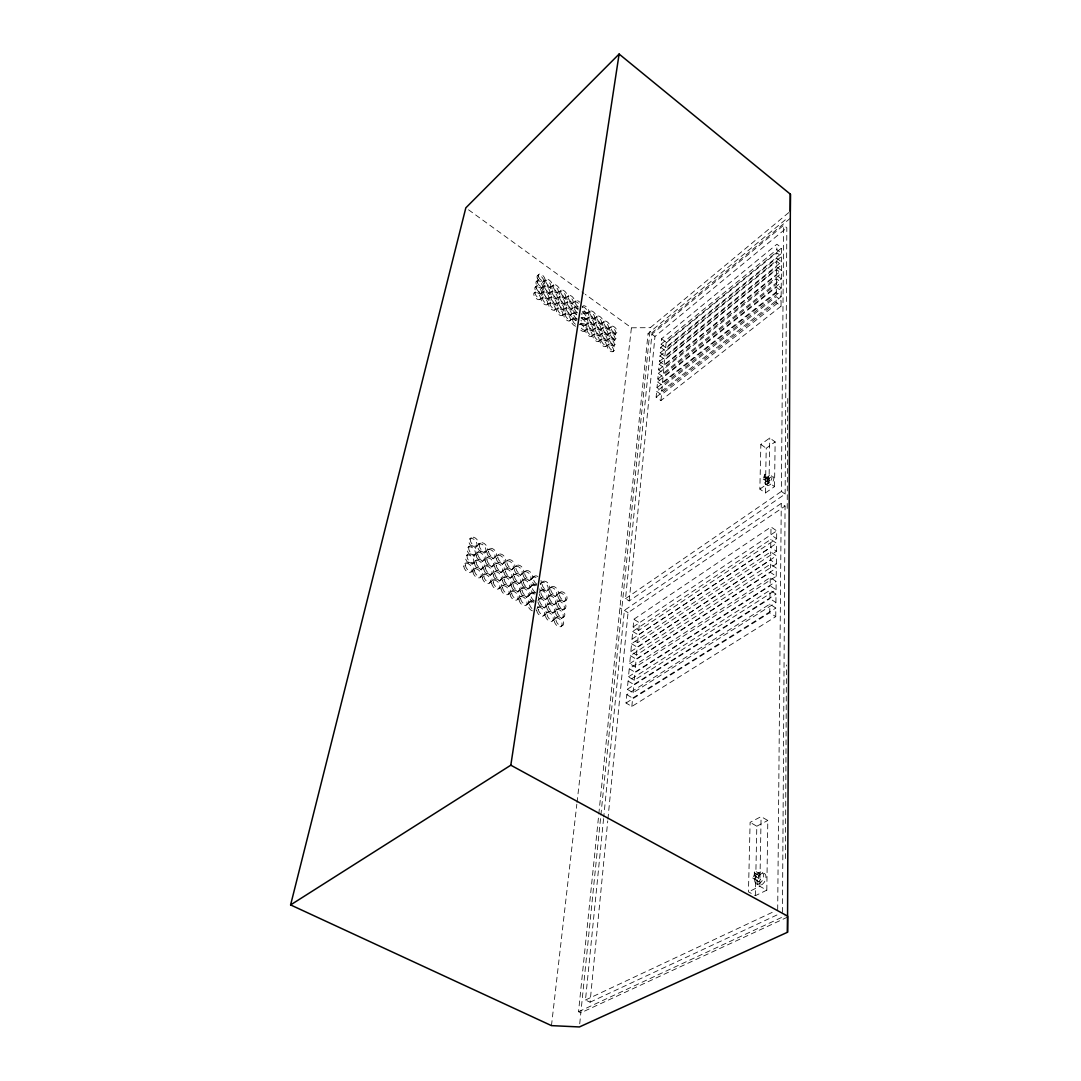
<?xml version="1.0" encoding="UTF-8"?>
<svg xmlns="http://www.w3.org/2000/svg" width="1081" height="1081" viewBox="0 0 1081 1081"><rect width="100%" height="100%" fill="white"/><g stroke="black" fill="none" stroke-linecap="round" stroke-linejoin="round"><path stroke-width="0.75" stroke-dasharray="5 3.75" d="M782.468 912.405L785.063 506.043L781.266 503.395L624.359 610.373L603.739 816.939M785.13 494.085L786.833 227.78L783.698 225.253L651.924 334.218L625.534 598.658L629.196 600.955L785.13 494.085L781.374 491.436L783.698 225.253M785.455 858.571L786.428 664.991M787.211 508.448L787.779 397.281M777.698 909.797L781.266 503.395M775.753 616.656L775.847 608.062L769.875 604.13L626.804 694.651L626.021 703.015L631.858 706.461L775.753 616.656L769.74 612.724L769.875 604.13M775.915 602.549L776.009 594.104L770.077 590.172L628.075 681.057L627.304 689.286L633.101 692.745L775.915 602.549L769.956 598.617L770.077 590.172M776.063 589.767L776.158 581.443L770.267 577.511L629.237 668.707L628.466 676.828L634.223 680.287L776.063 589.767L770.145 585.834L770.267 577.511M776.212 576.281L776.307 568.079L770.469 564.147L630.453 655.667L629.71 663.666L635.412 667.126L776.212 576.281L770.348 572.349L770.469 564.147M776.347 563.917L776.442 555.837L770.658 551.918L631.574 643.708L630.831 651.6L636.506 655.059L776.347 563.917L770.537 559.985L770.658 551.918M776.496 551.256L776.59 543.311L770.834 539.378L632.723 631.439L631.993 639.222L637.628 642.682L776.496 551.256L770.726 547.337L770.834 539.378M776.644 538.703L776.726 530.866L771.023 526.947L633.871 619.264L633.142 626.939L638.736 630.399L776.644 538.703L770.902 534.784L771.023 526.947M781.036 306.22L781.104 300.423L776.199 296.626L656.667 391.363L656.126 397.146L660.95 400.551L781.036 306.22L776.117 302.41L776.199 296.626M781.131 296.721L781.198 291.005L776.334 287.222L657.545 381.944L657.005 387.647L661.802 391.052L781.131 296.721L776.253 292.924L776.334 287.222M781.225 288.073L781.279 282.438L776.442 278.655L658.343 373.364L657.816 379.012L662.572 382.404L781.225 288.073L776.374 284.289L776.442 278.655M781.32 278.939L781.374 273.371L776.577 269.601L659.18 364.283L658.667 369.864L663.383 373.242L781.32 278.939L776.496 275.155L776.577 269.601M781.401 270.547L781.455 265.048L776.685 261.278L659.951 355.933L659.437 361.446L664.139 364.824L781.401 270.547L776.604 266.764L776.685 261.278M781.495 261.913L781.549 256.494L776.807 252.724L660.748 347.352L660.248 352.798L664.91 356.176L781.495 261.913L776.726 258.156L776.807 252.724M781.577 253.346L781.631 247.981L776.915 244.225L661.545 338.812L661.045 344.204L665.68 347.569L781.577 253.346L776.847 249.589L776.915 244.225M766.807 890.163L767.807 820.493L761.092 816.628L750.106 822.371L748.471 891.866L755.416 895.663L766.807 890.163L759.848 886.339L748.471 891.866M774.55 486.599L775.131 441.886L769.753 438.008L760.862 444.413L759.862 489.085L765.389 492.95L774.55 486.599L769.01 482.707L769.753 438.008M759.848 886.339L761.092 816.628M766.861 481.815L768.429 476.802L764.767 474.221L763.186 479.221L768.064 482.302L769.591 480.221L764.713 477.14L764.767 474.221M769.591 480.221L768.388 479.721L768.429 476.802M765.389 492.95L766.226 448.264L775.131 441.886M759.267 873.421L758.713 878.218L757.281 880.515L758.767 881.88L760.659 879.353L754.579 875.434L754.673 870.867L759.267 873.421L759.186 877.988M758.767 881.88L752.673 877.975L754.106 875.664L754.673 870.867M755.416 895.663L756.808 826.208L750.106 822.371M660.95 400.551L661.464 394.754L781.104 300.423M661.802 391.052L662.302 385.336L781.198 291.005M662.572 382.404L663.072 376.756L781.279 282.438M663.383 373.242L663.883 367.662L781.374 273.371M664.139 364.824L664.626 359.311L781.455 265.048M664.91 356.176L665.396 350.73L781.549 256.494M665.68 347.569L666.166 342.177L781.631 247.981M631.858 706.461L632.615 698.096L775.847 608.062M633.101 692.745L633.844 684.503L776.009 594.104M634.223 680.287L634.966 672.166L776.158 581.443M635.412 667.126L636.141 659.126L776.307 568.079M636.506 655.059L637.222 647.168L776.442 555.837M637.628 642.682L638.331 634.898L776.59 543.311M638.736 630.399L639.425 622.724L633.871 619.264M603.576 818.628L585.483 1000.006L590.064 1002.195L607.752 820.871M607.914 819.182L628.047 612.67L785.063 506.043M629.196 600.955L654.978 336.448L786.833 227.78M579.727 1023.815L600.712 816.804M600.887 815.128L650.303 327.678L790.279 211.322M787.563 917.107L580.848 1012.816L578.538 1011.735L598.644 815.696M598.806 814.02L648.06 333.61L787.4 218.105M551.472 1025.626L576.835 804.196M577.024 802.521L631.426 327.8L585.267 294.37M763.186 479.221L764.389 479.707L765.916 477.626M754.146 879.326L756.051 876.799L754.579 875.434M537.284 275.804L538.595 274.588M536.19 281.614L537.514 280.398M535.122 287.303L536.46 286.087M543.378 281.722L544.702 280.519M544.54 281.019L545.864 279.817M534.041 293.127L535.365 291.911M541.878 287.951A4.297 2.311 48.2 0 0 539.73 281.938A4.297 2.311 48.2 0 0 536.149 283.871A4.297 2.311 48.2 0 0 541.878 287.951L543.648 286.343M543.486 286.83L545.256 285.222M540.838 293.667A4.31 2.324 48.2 0 0 538.689 287.614A4.31 2.324 48.2 0 0 535.081 289.573A4.31 2.324 48.2 0 0 540.838 293.667L542.608 292.059M542.446 292.532L544.229 290.924M550.175 287.33A4.256 2.27 48.3 0 0 548.04 281.344A4.256 2.27 48.3 0 0 544.513 283.263A4.256 2.27 48.3 0 0 550.175 287.33L551.499 286.127A4.27 2.27 48.3 0 0 549.364 280.141A4.27 2.27 48.3 0 0 545.837 282.06A4.27 2.27 48.3 0 0 551.499 286.127M552.418 285.979L553.742 284.776M539.77 299.518A4.324 2.338 48.3 0 0 537.608 293.424A4.324 2.338 48.3 0 0 533.987 295.424A4.324 2.338 48.3 0 0 539.77 299.518L541.108 298.302A4.324 2.338 48.3 0 0 538.946 292.208A4.324 2.338 48.3 0 0 535.325 294.208A4.324 2.338 48.3 0 0 541.108 298.302M541.838 297.951L543.175 296.748M549.148 293.167A4.283 2.297 48.4 0 0 547 287.141A4.283 2.297 48.4 0 0 543.459 289.1A4.283 2.297 48.4 0 0 549.148 293.167L550.486 291.965A4.283 2.297 48.4 0 0 548.324 285.938A4.283 2.297 48.4 0 0 544.783 287.884A4.283 2.297 48.4 0 0 550.486 291.965M551.405 291.789L552.729 290.586M548.135 298.883A4.297 2.311 48.4 0 0 545.986 292.829A4.297 2.311 48.4 0 0 542.419 294.816A4.297 2.311 48.4 0 0 548.135 298.883L549.472 297.68A4.297 2.311 48.4 0 0 547.31 291.627A4.297 2.311 48.4 0 0 543.757 293.6A4.297 2.311 48.4 0 0 549.472 297.68M550.405 297.491L551.742 296.289M557.607 292.654A4.243 2.27 48.5 0 0 555.458 286.681A4.243 2.27 48.5 0 0 551.959 288.613A4.243 2.27 48.5 0 0 557.607 292.654L558.931 291.465A4.256 2.257 48.5 0 0 556.783 285.479A4.256 2.257 48.5 0 0 553.296 287.411A4.256 2.257 48.5 0 0 558.931 291.465M559.917 291.37L561.255 290.181M547.108 304.734A4.31 2.338 48.5 0 0 544.946 298.653A4.31 2.338 48.5 0 0 541.365 300.667A4.31 2.338 48.5 0 0 547.108 304.734L548.445 303.531A4.31 2.338 48.5 0 0 546.283 297.451A4.31 2.338 48.5 0 0 542.703 299.451A4.31 2.338 48.5 0 0 548.445 303.531M549.391 303.329L550.729 302.126M556.607 298.505A4.27 2.284 48.6 0 0 554.445 292.492A4.27 2.284 48.6 0 0 550.945 294.451A4.27 2.284 48.6 0 0 556.607 298.505L557.945 297.302A4.27 2.284 48.6 0 0 555.783 291.289A4.27 2.284 48.6 0 0 552.269 293.248A4.27 2.284 48.6 0 0 557.945 297.302M558.945 297.194L560.269 296.005M555.634 304.234A4.283 2.297 48.7 0 0 553.472 298.18A4.283 2.297 48.7 0 0 549.945 300.18A4.283 2.297 48.7 0 0 555.634 304.234L556.972 303.031A4.283 2.297 48.7 0 0 554.796 296.991A4.283 2.297 48.7 0 0 551.283 298.978A4.283 2.297 48.7 0 0 556.972 303.031M557.972 302.91L559.309 301.707M565.093 298.032A4.229 2.257 48.7 0 0 562.931 292.059A4.229 2.257 48.7 0 0 559.485 294.018A4.229 2.257 48.7 0 0 565.093 298.032L566.417 296.843A4.243 2.257 48.8 0 0 564.255 290.87A4.243 2.257 48.8 0 0 560.809 292.816A4.243 2.257 48.8 0 0 566.417 296.843M567.363 296.721L568.701 295.545M554.634 310.085A4.297 2.324 48.7 0 0 552.459 304.004A4.297 2.324 48.7 0 0 548.918 306.031A4.297 2.324 48.7 0 0 554.634 310.085L555.972 308.896A4.297 2.324 48.7 0 0 553.796 302.815A4.297 2.324 48.7 0 0 550.256 304.828A4.297 2.324 48.7 0 0 555.972 308.896M556.985 308.747L558.337 307.545M564.133 303.883A4.256 2.27 48.8 0 0 561.958 297.883A4.256 2.27 48.8 0 0 558.499 299.856A4.256 2.27 48.8 0 0 564.133 303.883L565.471 302.694A4.256 2.27 48.8 0 0 563.296 296.694A4.256 2.27 48.8 0 0 559.836 298.667A4.256 2.27 48.8 0 0 565.471 302.694M566.417 302.558L567.755 301.369M563.187 309.625A4.27 2.297 48.9 0 0 561.012 303.585A4.27 2.297 48.9 0 0 557.526 305.599A4.27 2.297 48.9 0 0 563.187 309.625L564.525 308.436A4.27 2.297 48.9 0 0 562.35 302.396A4.27 2.297 48.9 0 0 558.863 304.396A4.27 2.297 48.9 0 0 564.525 308.436M565.485 308.274L566.822 307.085M572.525 303.369A4.216 2.243 49 0 0 570.363 297.41A4.216 2.243 49 0 0 566.944 299.369A4.216 2.243 49 0 0 572.525 303.369L573.862 302.194A4.229 2.243 49 0 0 571.687 296.221A4.229 2.243 49 0 0 568.282 298.194A4.229 2.243 49 0 0 573.862 302.194M574.633 301.95L575.957 300.761M562.215 315.49A4.283 2.311 48.9 0 0 560.039 309.409A4.283 2.311 48.9 0 0 556.539 311.45A4.283 2.311 48.9 0 0 562.215 315.49L563.566 314.301A4.283 2.311 48.9 0 0 561.39 308.22A4.283 2.311 48.9 0 0 557.877 310.261A4.283 2.311 48.9 0 0 563.566 314.301M564.539 314.125L565.876 312.936M571.592 309.234A4.243 2.257 49 0 0 569.417 303.234A4.243 2.257 49 0 0 565.985 305.22A4.243 2.257 49 0 0 571.592 309.234L572.93 308.044A4.243 2.257 49 0 0 570.754 302.045A4.243 2.257 49 0 0 567.322 304.045A4.243 2.257 49 0 0 572.93 308.044M573.714 307.788L575.051 306.599M570.687 314.976A4.256 2.284 49.1 0 0 568.511 308.936A4.256 2.284 49.1 0 0 565.052 310.963A4.256 2.284 49.1 0 0 570.687 314.976L572.025 313.787A4.256 2.284 49.1 0 0 569.849 307.761A4.256 2.284 49.1 0 0 566.403 309.774A4.256 2.284 49.1 0 0 572.025 313.787M572.808 313.504L574.146 312.328M569.755 320.854A4.27 2.297 49.1 0 0 567.566 314.774A4.27 2.297 49.1 0 0 564.106 316.841A4.27 2.297 49.1 0 0 569.755 320.854L571.106 319.665A4.27 2.297 49.1 0 0 568.917 313.598A4.27 2.297 49.1 0 0 565.444 315.652A4.27 2.297 49.1 0 0 571.106 319.665M571.89 319.354L573.241 318.179M586.929 313.72L588.267 312.544A4.202 2.216 49.4 0 0 586.078 306.599A4.202 2.216 49.4 0 0 582.74 308.585A4.202 2.216 49.4 0 0 588.267 312.544M588.929 312.22L590.267 311.058M586.064 319.584L587.402 318.422M588.078 318.071L589.415 316.909M585.213 325.34L586.564 324.178M587.24 323.814L588.577 322.651M594.037 318.827A4.189 2.216 49.5 0 0 591.848 312.868A4.189 2.216 49.5 0 0 588.537 314.882A4.189 2.216 49.5 0 0 594.037 318.827L595.374 317.665A4.189 2.216 49.6 0 0 593.185 311.72A4.189 2.216 49.6 0 0 589.888 313.72A4.189 2.216 49.6 0 0 595.374 317.665M595.942 317.274L597.293 316.125M584.348 331.232L585.699 330.07A4.243 2.284 49.6 0 0 583.497 324.003A4.243 2.284 49.6 0 0 580.105 326.084A4.243 2.284 49.6 0 0 585.699 330.07M586.375 329.678L587.726 328.516M593.212 324.705A4.202 2.23 49.6 0 0 591.01 318.719A4.202 2.23 49.6 0 0 587.686 320.76A4.202 2.23 49.6 0 0 593.212 324.705L594.55 323.543A4.202 2.23 49.6 0 0 592.347 317.557A4.202 2.23 49.6 0 0 589.037 319.598A4.202 2.23 49.6 0 0 594.55 323.543M595.131 323.138L596.469 321.976M592.388 330.462A4.216 2.257 49.7 0 0 590.185 324.449A4.216 2.257 49.7 0 0 586.848 326.516A4.216 2.257 49.7 0 0 592.388 330.462L593.739 329.3A4.216 2.243 49.7 0 0 591.537 323.287A4.216 2.243 49.7 0 0 588.199 325.354A4.216 2.243 49.7 0 0 593.739 329.3M594.32 328.881L595.672 327.719M601.05 323.854A4.175 2.203 49.7 0 0 598.86 317.909A4.175 2.203 49.7 0 0 595.577 319.935A4.175 2.203 49.7 0 0 601.05 323.854L602.387 322.706A4.175 2.203 49.7 0 0 600.198 316.76A4.175 2.203 49.7 0 0 596.928 318.773A4.175 2.203 49.7 0 0 602.387 322.706M602.982 322.341L604.333 321.192M591.55 336.353A4.229 2.27 49.7 0 0 589.348 330.3A4.229 2.27 49.7 0 0 585.983 332.408A4.229 2.27 49.7 0 0 591.55 336.353L592.915 335.191A4.243 2.27 49.8 0 0 590.699 329.137A4.243 2.27 49.8 0 0 587.348 331.232A4.243 2.27 49.8 0 0 592.915 335.191M593.496 334.745L594.847 333.597M600.252 329.746A4.189 2.216 49.8 0 0 598.05 323.76A4.189 2.216 49.8 0 0 594.753 325.813A4.189 2.216 49.8 0 0 600.252 329.746L601.604 328.583A4.189 2.216 49.8 0 0 599.387 322.611A4.189 2.216 49.8 0 0 596.104 324.651A4.189 2.216 49.8 0 0 601.604 328.583M602.198 328.205L603.536 327.057M599.469 335.515A4.202 2.243 49.9 0 0 597.253 329.502A4.202 2.243 49.9 0 0 593.942 331.583A4.202 2.243 49.9 0 0 599.469 335.515L600.82 334.353A4.202 2.243 49.9 0 0 598.604 328.34A4.202 2.243 49.9 0 0 595.293 330.421A4.202 2.243 49.9 0 0 600.82 334.353M601.414 333.948L602.766 332.799M608.076 328.894A4.162 2.189 49.9 0 0 605.873 322.962A4.162 2.189 49.9 0 0 602.63 325.003A4.162 2.189 49.9 0 0 608.076 328.894L609.427 327.759A4.162 2.189 49.9 0 0 607.211 321.814A4.162 2.189 49.9 0 0 603.982 323.854A4.162 2.189 49.9 0 0 609.427 327.759M610.103 327.462L611.454 326.313M598.658 341.407A4.216 2.257 49.9 0 0 596.442 335.367A4.216 2.257 49.9 0 0 593.118 337.475A4.216 2.257 49.9 0 0 598.658 341.407L600.023 340.258A4.229 2.257 49.9 0 0 597.793 334.205A4.229 2.257 49.9 0 0 594.469 336.313A4.229 2.257 49.9 0 0 600.023 340.258M600.631 339.826L601.982 338.677M607.306 334.786A4.175 2.216 50 0 0 605.09 328.827A4.175 2.216 50 0 0 601.833 330.881A4.175 2.216 50 0 0 607.306 334.786L608.657 333.651A4.175 2.216 50 0 0 606.441 327.678A4.175 2.216 50 0 0 603.184 329.732A4.175 2.216 50 0 0 608.657 333.651M609.346 333.326L610.697 332.191M606.549 340.569A4.189 2.23 50.1 0 0 604.333 334.556A4.189 2.23 50.1 0 0 601.063 336.664A4.189 2.23 50.1 0 0 606.549 340.569L607.9 339.42A4.202 2.23 50.1 0 0 605.684 333.407A4.202 2.23 50.1 0 0 602.414 335.502A4.202 2.23 50.1 0 0 607.9 339.42M608.603 339.083L609.954 337.934M615.184 334.002A4.148 2.189 50.1 0 0 612.968 328.07A4.148 2.189 50.1 0 0 609.765 330.124A4.148 2.189 50.1 0 0 615.184 334.002L616.535 332.867A4.148 2.176 50.1 0 0 614.319 326.935A4.148 2.176 50.1 0 0 611.116 328.975A4.148 2.176 50.1 0 0 616.535 332.867M605.779 346.474A4.202 2.243 50.1 0 0 603.549 340.434A4.202 2.243 50.1 0 0 600.266 342.555A4.202 2.243 50.1 0 0 605.779 346.474L607.144 345.325A4.216 2.243 50.1 0 0 604.914 339.285A4.216 2.243 50.1 0 0 601.617 341.407A4.216 2.243 50.1 0 0 607.144 345.325M607.846 344.974L609.198 343.826M614.44 339.907A4.162 2.203 50.2 0 0 612.224 333.934A4.162 2.203 50.2 0 0 609.008 336.015A4.162 2.203 50.2 0 0 614.44 339.907L615.792 338.758A4.162 2.203 50.2 0 0 613.576 332.799A4.162 2.203 50.2 0 0 610.36 334.867A4.162 2.203 50.2 0 0 615.792 338.758M613.724 345.677A4.175 2.216 50.3 0 0 611.495 339.677A4.175 2.216 50.3 0 0 608.252 341.799A4.175 2.216 50.3 0 0 613.724 345.677L615.075 344.542A4.189 2.216 50.3 0 0 612.846 338.542A4.189 2.216 50.3 0 0 609.616 340.65A4.189 2.216 50.3 0 0 615.075 344.542M612.981 351.595A4.202 2.243 50.3 0 0 610.738 345.555A4.202 2.243 50.3 0 0 607.495 347.704A4.202 2.243 50.3 0 0 612.981 351.595L614.346 350.46A4.202 2.23 50.3 0 0 612.103 344.42A4.202 2.23 50.3 0 0 608.86 346.555A4.202 2.23 50.3 0 0 614.346 350.46M790.252 218.308L649.586 334.718L648.06 333.61M661.045 344.204L776.847 249.589M660.248 352.798L776.726 258.156M659.437 361.446L776.604 266.764M658.667 369.864L776.496 275.155M657.816 379.012L776.374 284.289M657.005 387.647L776.253 292.924M469.776 538.851L471.302 537.649M656.126 397.146L776.117 302.41M468.127 547.189L469.667 545.986M478.721 544.351L480.261 543.148M476.072 546.932A5.121 3.351 51.5 0 0 473.64 539.122A5.121 3.351 51.5 0 0 469.046 542.635A5.121 3.351 51.5 0 0 476.072 546.932L477.599 545.729A5.121 3.338 51.5 0 0 475.167 537.919A5.121 3.338 51.5 0 0 470.573 541.432A5.121 3.338 51.5 0 0 477.599 545.729M466.506 555.377L468.046 554.175M477.126 552.688L478.667 551.486M474.451 555.31A5.148 3.378 51.7 0 0 472.019 547.445A5.148 3.378 51.7 0 0 467.384 551.013A5.148 3.378 51.7 0 0 474.451 555.31L475.991 554.107A5.148 3.378 51.7 0 0 473.546 546.229A5.148 3.378 51.7 0 0 468.911 549.81A5.148 3.378 51.7 0 0 475.991 554.107M464.844 563.769L466.384 562.566M487.896 549.972L489.423 548.783M484.991 552.391A5.094 3.324 51.9 0 0 482.558 544.594A5.094 3.324 51.9 0 0 478.005 548.135A5.094 3.324 51.9 0 0 484.991 552.391L486.531 551.202A5.108 3.324 51.9 0 0 484.085 543.405A5.108 3.324 51.9 0 0 479.545 546.932A5.108 3.324 51.9 0 0 486.531 551.202M475.545 560.877L477.086 559.674M472.856 563.539A5.162 3.419 51.9 0 0 470.411 555.62A5.162 3.419 51.9 0 0 465.749 559.242A5.162 3.419 51.9 0 0 472.856 563.539L474.397 562.336A5.175 3.405 51.9 0 0 471.951 554.404A5.175 3.405 51.9 0 0 467.289 558.039A5.175 3.405 51.9 0 0 474.397 562.336M483.423 560.769L484.964 559.58M486.342 558.309L487.882 557.12M473.937 569.268L475.491 568.079M471.221 571.971L472.775 570.768M494.139 557.999L495.679 556.81M497.125 555.634L498.665 554.458M484.815 566.512L486.355 565.322M481.883 569.011L483.423 567.822M492.612 566.376L494.166 565.201M495.625 563.985L497.165 562.796M483.248 574.903L484.801 573.714M480.302 577.443L481.856 576.254M506.273 561.255L507.813 560.08M503.341 563.633L504.895 562.458M491.125 574.606L492.679 573.43M494.152 572.173L495.693 570.998M501.881 572.025L503.422 570.849M504.827 569.606L506.381 568.43M492.639 580.578L494.193 579.402M489.598 583.051L491.152 581.862M515.191 566.728L516.732 565.566M512.475 569.228L514.029 568.066M503.395 577.808L504.962 576.632M500.435 580.254L501.989 579.092M513.786 575.078L515.34 573.916M511.056 577.619L512.61 576.457M501.949 586.199L503.503 585.037M498.949 588.699L500.517 587.524M523.988 572.133L525.528 570.971M521.366 574.673L522.92 573.525M512.408 583.281L513.961 582.119M509.664 585.861L511.232 584.686M522.636 580.483L524.19 579.321M520.002 583.064L521.555 581.902M511.002 591.672L512.57 590.51M508.246 594.293L509.813 593.131M532.717 577.497L534.271 576.335M530.149 580.051L531.703 578.903M521.299 588.686L522.866 587.524M518.65 591.307L520.218 590.145M531.406 585.848L532.974 584.699M528.825 588.442L530.393 587.294M519.947 597.077L521.515 595.928M517.272 599.739L518.853 598.59M541.311 582.767L542.865 581.632M530.122 594.05L531.69 592.901M527.528 596.685L529.095 595.536M540.054 591.118L541.622 589.983M528.812 602.441L530.393 601.306M526.204 605.117L527.771 603.982M549.918 588.05L551.486 586.915M547.445 590.645L548.999 589.51M538.811 599.32L540.392 598.185M548.702 596.401L550.27 595.28M546.216 599.036L547.783 597.901M537.554 607.725L539.135 606.59M558.62 593.388L560.188 592.266M556.026 595.901L557.593 594.78M547.513 604.617L549.094 603.482M545 607.279L546.581 606.144M557.458 601.752L559.026 600.631M554.85 604.293L556.418 603.171M546.297 613.022L547.878 611.887M543.77 615.724L545.351 614.589M564.714 601.225L566.282 600.104M556.31 609.954L557.891 608.833M553.688 612.535L555.269 611.427M563.579 609.616L565.147 608.508M555.134 618.359L556.715 617.237M552.499 620.98L554.08 619.859M562.458 617.859L564.039 616.751M561.323 626.304L562.904 625.196M759.862 489.085L769.01 482.707M625.534 598.658L781.374 491.436M633.142 626.939L776.726 530.866M631.993 639.222L770.726 547.337M630.831 651.6L770.537 559.985M629.71 663.666L770.348 572.349M628.466 676.828L770.145 585.834M627.304 689.286L769.956 598.617M626.021 703.015L769.74 612.724M756.808 826.208L767.807 820.493M585.483 1000.006L774.658 911.229M590.064 1002.195L777.888 914.54M578.538 1011.735L785.171 915.81M631.426 327.8L650.303 327.678M755.903 883.582L758.2 884.853M754.106 875.664L760.659 879.353M752.673 877.975L757.281 880.515M754.16 872.826L758.754 875.38M762.456 872.394A6.513 3.919 -64.2 0 1 760.281 882.907A6.513 3.919 -64.2 0 1 754.849 878.691A6.513 3.919 -64.2 0 1 762.456 872.394L764.74 873.664A6.513 3.919 -64.2 0 1 762.578 884.177A6.513 3.919 -64.2 0 1 757.132 879.961A6.513 3.919 -64.2 0 1 764.74 873.664M626.804 694.651L632.615 698.096M628.075 681.057L633.844 684.503M629.237 668.707L634.966 672.166M630.453 655.667L636.141 659.126M631.574 643.708L637.222 647.168M632.723 631.439L638.331 634.898M624.359 610.373L628.047 612.67M619.94 607.927L621.778 609.062M764.713 477.14L768.388 479.721M764.335 477.397L768.01 479.991M764.389 479.707L768.064 482.302M765.199 483.748L767.037 485.031M771.564 475.694A5.148 2.54 -54.4 0 1 768.334 483.356A5.148 2.54 -54.4 0 1 765.267 480.126A5.148 2.54 -54.4 0 1 771.564 475.694L773.401 476.991A5.148 2.54 -54.4 0 1 770.172 484.653A5.148 2.54 -54.4 0 1 767.091 481.41A5.148 2.54 -54.4 0 1 773.401 476.991M764.362 475.586L768.037 478.167M656.667 391.363L661.464 394.754M657.545 381.944L662.302 385.336M760.862 444.413L766.226 448.264M658.343 373.364L663.072 376.756M659.18 364.283L663.883 367.662M659.951 355.933L664.626 359.311M468.546 209.809L583.916 293.383M651.924 334.218L654.978 336.448M660.748 347.352L665.396 350.73M661.545 338.812L666.166 342.177M582.389 306.923A4.202 2.23 49.3 0 1 586.713 309.869A4.202 2.23 49.3 0 1 586.74 313.801A4.202 2.23 49.3 0 1 582.429 311.558M578.443 308.693A4.216 2.23 49.2 0 1 573.957 303.329A4.216 2.23 49.2 0 1 578.416 303.302M576.727 314.287A4.229 2.257 49.2 0 1 573.146 308.477A4.229 2.257 49.2 0 1 578.254 309.963M582.24 312.814A4.216 2.243 49.4 0 1 586.334 316.625A4.216 2.243 49.4 0 1 585.24 319.787A4.216 2.243 49.4 0 1 580.943 316.53M576.659 320.327A4.243 2.27 49.3 0 1 572.133 314.909A4.243 2.27 49.3 0 1 576.632 314.855M581.375 318.544A4.229 2.257 49.5 0 1 585.848 324.314A4.229 2.257 49.5 0 1 580.673 323.192M575.754 326.219A4.256 2.297 49.3 0 1 571.214 320.787A4.256 2.297 49.3 0 1 575.741 320.706M579.754 324.341A4.243 2.284 49.5 0 1 584.145 327.3A4.243 2.284 49.5 0 1 584.159 331.327A4.243 2.284 49.5 0 1 579.781 329.083M536.23 585.713A5.013 3.202 53.8 0 1 531.893 579.065A5.013 3.202 53.8 0 1 537.352 578.416M534.946 594.118A5.04 3.229 54 0 1 530.582 587.442A5.04 3.229 54 0 1 536.068 586.753M533.676 602.374A5.054 3.27 54.2 0 1 529.298 595.658A5.054 3.27 54.2 0 1 534.811 594.942M532.379 610.833A5.081 3.297 54.5 0 1 527.974 604.076A5.081 3.297 54.5 0 1 533.528 603.32M540.514 584.335A5 3.189 54.1 0 1 546.513 584.294A5 3.189 54.1 0 1 546.418 591.131A5 3.189 54.1 0 1 540.5 585.389M578.119 306.734A4.216 2.23 49.2 0 1 575.403 301.45A4.216 2.23 49.2 0 1 579.754 302.139M582.254 311.774A4.216 2.243 49.4 0 1 587.375 314.841A4.216 2.243 49.4 0 1 586.078 318.557A4.216 2.243 49.4 0 1 581.632 313.571M577.213 312.598A4.229 2.257 49.2 0 1 574.403 307.626A4.229 2.257 49.2 0 1 578.038 307.274M577.186 318.868A4.243 2.27 49.3 0 1 573.484 313.733A4.243 2.27 49.3 0 1 577.159 312.99M580.97 317.922A4.229 2.257 49.5 0 1 585.929 319.679A4.229 2.257 49.5 0 1 585.97 324.368A4.229 2.257 49.5 0 1 580.983 320.192M575.43 324.246A4.256 2.284 49.4 0 1 572.673 318.895A4.256 2.284 49.4 0 1 577.078 319.53M531.906 608.468A5.094 3.297 54.4 0 1 529.663 602.441A5.094 3.297 54.4 0 1 534.109 601.441M537.473 606.617A5.094 3.297 54.4 0 1 536.635 609.333M534.217 600.752A5.067 3.27 54.2 0 1 530.866 594.509A5.067 3.27 54.2 0 1 535.392 593.05M538.487 597.036A5.067 3.27 54.2 0 1 537.906 600.887M536.771 584.078A5.013 3.202 53.8 0 1 533.446 577.916A5.013 3.202 53.8 0 1 537.919 576.524M540.986 580.47A5.013 3.202 53.8 0 1 540.419 584.253M535.473 592.496A5.04 3.229 54 0 1 532.149 586.294A5.04 3.229 54 0 1 536.649 584.862M539.73 588.834A5.04 3.229 54 0 1 539.149 592.645M537.243 278.047A4.27 2.284 48.1 0 0 542.932 282.127A4.27 2.284 48.1 0 0 540.797 276.141A4.27 2.284 48.1 0 0 537.243 278.047M463.844 566.485A5.189 3.446 52.1 0 0 470.411 572.376A5.189 3.446 52.1 0 0 469.816 564.755A5.189 3.446 52.1 0 0 463.844 566.485M476.167 555.35A5.121 3.365 52.1 0 0 482.626 561.174A5.121 3.365 52.1 0 0 482.004 553.688A5.121 3.365 52.1 0 0 476.167 555.35M474.586 563.566A5.148 3.392 52.2 0 0 481.086 569.417A5.148 3.392 52.2 0 0 480.45 561.863A5.148 3.392 52.2 0 0 474.586 563.566M472.965 571.984A5.175 3.432 52.4 0 0 479.491 577.849A5.175 3.432 52.4 0 0 478.869 570.241A5.175 3.432 52.4 0 0 472.965 571.984M486.963 552.607A5.081 3.311 52.2 0 0 493.355 558.391A5.081 3.311 52.2 0 0 492.706 550.972A5.081 3.311 52.2 0 0 486.963 552.607M485.396 560.971A5.108 3.338 52.4 0 0 491.828 566.782A5.108 3.338 52.4 0 0 491.179 559.296A5.108 3.338 52.4 0 0 485.396 560.971M483.869 569.201A5.135 3.365 52.6 0 0 490.328 575.024A5.135 3.365 52.6 0 0 489.679 567.484A5.135 3.365 52.6 0 0 483.869 569.201M482.302 577.619A5.162 3.405 52.8 0 0 488.801 583.456A5.162 3.405 52.8 0 0 488.153 575.849A5.162 3.405 52.8 0 0 482.302 577.619M496.206 558.269A5.067 3.284 52.6 0 0 502.57 564.039A5.067 3.284 52.6 0 0 501.895 556.62A5.067 3.284 52.6 0 0 496.206 558.269M494.706 566.647A5.094 3.324 52.8 0 0 501.098 572.43A5.094 3.324 52.8 0 0 500.422 564.958A5.094 3.324 52.8 0 0 494.706 566.647M493.22 574.876A5.121 3.351 52.9 0 0 499.652 580.673A5.121 3.351 52.9 0 0 498.976 573.133A5.121 3.351 52.9 0 0 493.22 574.876M491.706 583.294A5.148 3.378 53.2 0 0 498.165 589.118A5.148 3.378 53.2 0 0 497.49 581.51A5.148 3.378 53.2 0 0 491.706 583.294M505.381 563.89A5.054 3.27 52.9 0 0 511.718 569.633A5.054 3.27 52.9 0 0 511.016 562.228A5.054 3.27 52.9 0 0 505.381 563.89M503.922 572.268A5.081 3.297 53.1 0 0 510.3 578.024A5.081 3.297 53.1 0 0 509.583 570.552A5.081 3.297 53.1 0 0 503.922 572.268M502.489 580.497A5.108 3.324 53.3 0 0 508.894 586.267A5.108 3.324 53.3 0 0 508.192 578.74A5.108 3.324 53.3 0 0 502.489 580.497M501.03 588.929A5.135 3.365 53.5 0 0 507.462 594.712A5.135 3.365 53.5 0 0 506.759 587.118A5.135 3.365 53.5 0 0 501.03 588.929M514.313 569.363A5.04 3.243 53.2 0 0 520.623 575.078A5.04 3.243 53.2 0 0 519.88 567.674A5.04 3.243 53.2 0 0 514.313 569.363M512.907 577.74A5.067 3.27 53.4 0 0 519.245 583.47A5.067 3.27 53.4 0 0 518.515 576.011A5.067 3.27 53.4 0 0 512.907 577.74M511.516 585.97A5.094 3.311 53.6 0 0 517.894 591.726A5.094 3.311 53.6 0 0 517.164 584.199A5.094 3.311 53.6 0 0 511.516 585.97M510.11 594.401A5.108 3.338 53.8 0 0 516.515 600.171A5.108 3.338 53.8 0 0 515.772 592.577A5.108 3.338 53.8 0 0 510.11 594.401M523.136 574.768A5.027 3.229 53.5 0 0 529.406 580.456A5.027 3.229 53.5 0 0 528.65 573.065A5.027 3.229 53.5 0 0 523.136 574.768M521.772 583.145A5.054 3.257 53.7 0 0 528.082 588.861A5.054 3.257 53.7 0 0 527.325 581.402A5.054 3.257 53.7 0 0 521.772 583.145M520.434 591.375A5.067 3.284 53.9 0 0 526.771 597.104A5.067 3.284 53.9 0 0 526.015 589.577A5.067 3.284 53.9 0 0 520.434 591.375M519.069 599.806A5.094 3.324 54.1 0 0 525.447 605.549A5.094 3.324 54.1 0 0 524.677 597.969A5.094 3.324 54.1 0 0 519.069 599.806M539.23 593.793A5.013 3.216 54.3 0 0 545.486 599.455A5.013 3.216 54.3 0 0 544.675 592.01A5.013 3.216 54.3 0 0 539.23 593.793M537.987 602.022A5.04 3.243 54.5 0 0 544.27 607.698A5.04 3.243 54.5 0 0 543.459 600.198A5.04 3.243 54.5 0 0 537.987 602.022M536.716 610.454A5.067 3.284 54.8 0 0 543.027 616.156A5.067 3.284 54.8 0 0 542.216 608.576A5.067 3.284 54.8 0 0 536.716 610.454M549.121 590.699A4.986 3.162 54.4 0 0 555.31 596.32A4.986 3.162 54.4 0 0 554.472 588.942A4.986 3.162 54.4 0 0 549.121 590.699M547.905 599.077A5 3.202 54.6 0 0 554.121 604.711A5 3.202 54.6 0 0 553.283 597.28A5 3.202 54.6 0 0 547.905 599.077M546.702 607.319A5.027 3.229 54.8 0 0 552.959 612.968A5.027 3.229 54.8 0 0 552.121 605.468A5.027 3.229 54.8 0 0 546.702 607.319M545.486 615.751A5.054 3.257 55 0 0 551.769 621.413A5.054 3.257 55 0 0 550.932 613.846A5.054 3.257 55 0 0 545.486 615.751M557.837 596.036A4.973 3.148 54.7 0 0 563.998 601.631A4.973 3.148 54.7 0 0 563.133 594.266A4.973 3.148 54.7 0 0 557.837 596.036M556.674 604.428A4.986 3.175 54.9 0 0 562.863 610.035A4.986 3.175 54.9 0 0 561.998 602.603A4.986 3.175 54.9 0 0 556.674 604.428M555.512 612.657A5.013 3.202 55.1 0 0 561.742 618.291A5.013 3.202 55.1 0 0 560.877 610.792A5.013 3.202 55.1 0 0 555.512 612.657M554.337 621.089A5.04 3.243 55.3 0 0 560.593 626.737A5.04 3.243 55.3 0 0 559.728 619.183A5.04 3.243 55.3 0 0 554.337 621.089M538.568 276.831A4.283 2.284 48.1 0 0 544.256 280.911A4.283 2.284 48.1 0 0 542.121 274.925A4.283 2.284 48.1 0 0 538.568 276.831M537.473 282.654A4.297 2.297 48.2 0 0 543.202 286.749A4.297 2.297 48.2 0 0 541.054 280.722A4.297 2.297 48.2 0 0 537.473 282.654M536.419 288.357A4.31 2.324 48.2 0 0 542.162 292.465A4.31 2.324 48.2 0 0 540.014 286.397A4.31 2.324 48.2 0 0 536.419 288.357M483.856 576.43A5.162 3.405 52.8 0 0 490.355 582.281A5.162 3.405 52.8 0 0 489.707 574.673A5.162 3.405 52.8 0 0 483.856 576.43M538.297 609.319A5.081 3.27 54.7 0 0 544.608 615.021A5.081 3.27 54.7 0 0 543.797 607.454A5.081 3.27 54.7 0 0 538.297 609.319M547.067 614.616A5.067 3.257 55 0 0 553.35 620.291A5.067 3.257 55 0 0 552.513 612.724A5.067 3.257 55 0 0 547.067 614.616M485.423 568.011A5.135 3.365 52.6 0 0 491.882 573.835A5.135 3.365 52.6 0 0 491.233 566.295A5.135 3.365 52.6 0 0 485.423 568.011M549.472 597.955A5.013 3.189 54.6 0 0 555.702 603.59A5.013 3.189 54.6 0 0 554.85 596.144A5.013 3.189 54.6 0 0 549.472 597.955M496.247 565.458A5.094 3.311 52.8 0 0 502.651 571.254A5.094 3.311 52.8 0 0 501.962 563.769A5.094 3.311 52.8 0 0 496.247 565.458M486.936 559.782A5.121 3.338 52.4 0 0 493.382 565.593A5.121 3.338 52.4 0 0 492.72 558.107A5.121 3.338 52.4 0 0 486.936 559.782M505.476 571.092A5.081 3.297 53.1 0 0 511.854 576.862A5.081 3.297 53.1 0 0 511.137 569.39A5.081 3.297 53.1 0 0 505.476 571.092M493.26 582.119A5.148 3.378 53.2 0 0 499.733 587.942A5.148 3.378 53.2 0 0 499.057 580.335A5.148 3.378 53.2 0 0 493.26 582.119M465.398 565.282A5.202 3.446 52.1 0 0 471.965 571.187A5.202 3.446 52.1 0 0 471.357 563.552A5.202 3.446 52.1 0 0 465.398 565.282M474.518 570.795A5.175 3.419 52.4 0 0 481.045 576.659A5.175 3.419 52.4 0 0 480.423 569.052A5.175 3.419 52.4 0 0 474.518 570.795M558.242 603.306A5 3.175 54.9 0 0 564.431 608.927A5 3.175 54.9 0 0 563.566 601.482A5 3.175 54.9 0 0 558.242 603.306M557.093 611.535A5.027 3.202 55.1 0 0 563.323 617.17A5.027 3.202 55.1 0 0 562.458 609.67A5.027 3.202 55.1 0 0 557.093 611.535M522.001 590.226A5.081 3.284 53.9 0 0 528.352 595.955A5.081 3.284 53.9 0 0 527.582 588.429A5.081 3.284 53.9 0 0 522.001 590.226M548.283 606.184A5.04 3.229 54.8 0 0 554.539 611.846A5.04 3.229 54.8 0 0 553.702 604.347A5.04 3.229 54.8 0 0 548.283 606.184M494.774 573.687A5.121 3.351 52.9 0 0 501.219 579.497A5.121 3.351 52.9 0 0 500.53 571.957A5.121 3.351 52.9 0 0 494.774 573.687M523.326 581.997A5.054 3.257 53.7 0 0 529.636 587.713A5.054 3.257 53.7 0 0 528.879 580.24A5.054 3.257 53.7 0 0 523.326 581.997M555.931 619.981A5.054 3.229 55.3 0 0 562.188 625.629A5.054 3.229 55.3 0 0 561.309 618.062A5.054 3.229 55.3 0 0 555.931 619.981M502.597 587.753A5.135 3.365 53.5 0 0 509.029 593.55A5.135 3.365 53.5 0 0 508.327 585.956A5.135 3.365 53.5 0 0 502.597 587.753M511.678 593.239A5.121 3.338 53.8 0 0 518.083 599.009A5.121 3.338 53.8 0 0 517.34 591.415A5.121 3.338 53.8 0 0 511.678 593.239M504.057 579.321A5.108 3.324 53.3 0 0 510.462 585.105A5.108 3.324 53.3 0 0 509.746 577.565A5.108 3.324 53.3 0 0 504.057 579.321M514.461 576.578A5.067 3.27 53.4 0 0 520.799 582.321A5.067 3.27 53.4 0 0 520.069 574.849A5.067 3.27 53.4 0 0 514.461 576.578M520.637 598.658A5.108 3.324 54.1 0 0 527.015 604.401A5.108 3.324 54.1 0 0 526.258 596.82A5.108 3.324 54.1 0 0 520.637 598.658M539.568 600.887A5.054 3.243 54.5 0 0 545.851 606.576A5.054 3.243 54.5 0 0 545.027 599.063A5.054 3.243 54.5 0 0 539.568 600.887M515.867 568.201A5.04 3.243 53.2 0 0 522.177 573.916A5.04 3.243 53.2 0 0 521.434 566.512A5.04 3.243 53.2 0 0 515.867 568.201M540.797 592.658A5.027 3.216 54.3 0 0 547.054 598.32A5.027 3.216 54.3 0 0 546.229 590.875A5.027 3.216 54.3 0 0 540.797 592.658M513.083 584.807A5.094 3.311 53.6 0 0 519.461 590.564A5.094 3.311 53.6 0 0 518.718 583.037A5.094 3.311 53.6 0 0 513.083 584.807M506.935 562.715A5.054 3.257 52.9 0 0 513.272 568.457A5.054 3.257 52.9 0 0 512.556 561.053A5.054 3.257 52.9 0 0 506.935 562.715M476.126 562.363A5.162 3.392 52.3 0 0 482.626 568.228A5.162 3.392 52.3 0 0 482.004 560.674A5.162 3.392 52.3 0 0 476.126 562.363M477.707 554.148A5.135 3.351 52.1 0 0 484.166 559.985A5.135 3.351 52.1 0 0 483.545 552.499A5.135 3.351 52.1 0 0 477.707 554.148M542.054 584.267A5 3.189 54.1 0 0 548.27 589.915A5 3.189 54.1 0 0 547.459 582.537A5 3.189 54.1 0 0 542.054 584.267M524.677 573.619A5.027 3.216 53.5 0 0 530.96 579.308A5.027 3.216 53.5 0 0 530.19 571.917A5.027 3.216 53.5 0 0 524.677 573.619M488.49 551.405A5.094 3.297 52.2 0 0 494.895 557.201A5.094 3.297 52.2 0 0 494.233 549.783A5.094 3.297 52.2 0 0 488.49 551.405M497.746 557.093A5.067 3.284 52.6 0 0 504.124 562.85A5.067 3.284 52.6 0 0 503.435 555.445A5.067 3.284 52.6 0 0 497.746 557.093M559.404 594.915A4.973 3.148 54.7 0 0 565.566 600.523A4.973 3.148 54.7 0 0 564.701 593.145A4.973 3.148 54.7 0 0 559.404 594.915M550.688 589.564A4.986 3.162 54.4 0 0 556.877 595.185A4.986 3.162 54.4 0 0 556.039 587.807A4.986 3.162 54.4 0 0 550.688 589.564"/><path stroke-width="1.5" d="M787.509 932.254L790.4 194.229L619.116 54.05L465.83 207.836L290.6 904.919L551.472 1025.626L579.416 1026.95L787.509 932.254L787.671 916.148L510.813 765.199L290.6 904.919M790.279 211.322L790.4 194.229M510.813 765.199L619.116 54.05"/></g></svg>
